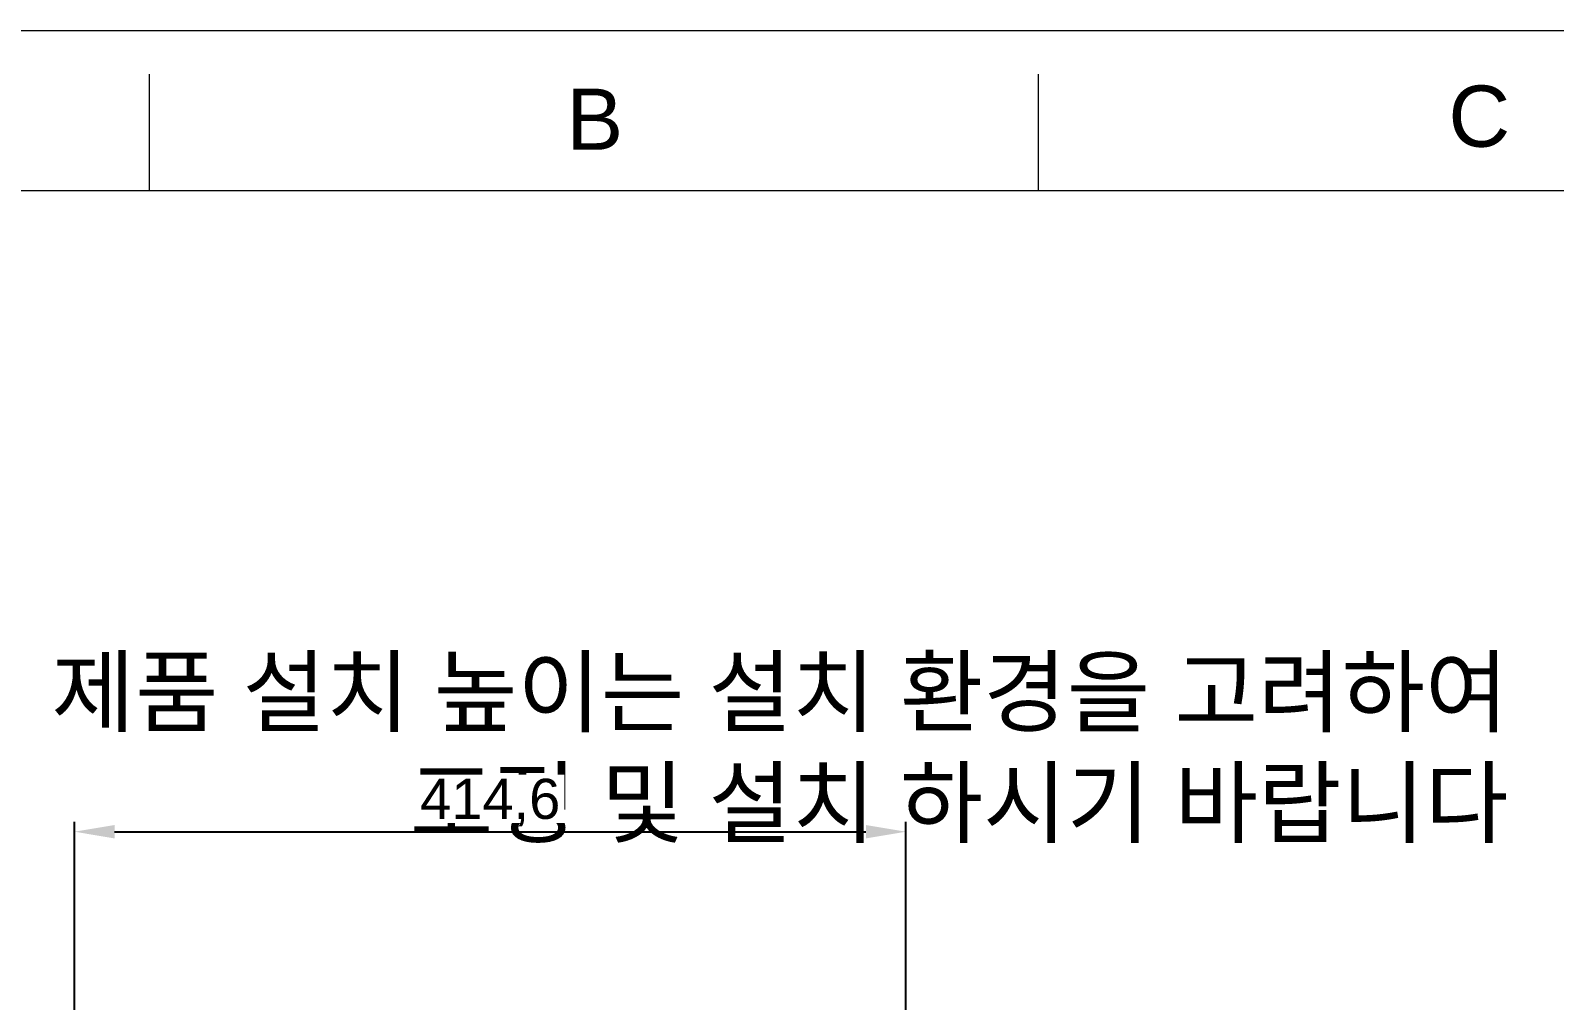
# Model space of a CAD drawing. Header units: millimetres. Extents: x 6110 to 6704, y -2661 to -1821.
# Drawn here: x 6225.8 to 6415.7, y -1941.7 to -1820.8 of the extents above; entities that cross this region are included whole.
import ezdxf

# ---------------------------------------------------------------- set-up
doc = ezdxf.new("R2010")
doc.units = ezdxf.units.MM
doc.header["$LTSCALE"] = 0.1
doc.layers.get('0').update_dxf_attribs({"lineweight": 15})
doc.layers.add('DIM', color=3, linetype='Continuous', lineweight=9)
doc.styles.get("Standard").update_dxf_attribs({"font": 'arial.ttf'})
doc.dimstyles.new('ISO-25', dxfattribs={"dimtxt": 2.5, "dimasz": 2.5, "dimexe": 1.25, "dimexo": 0.625, "dimtad": 1, "dimlfac": 5, "dimtxsty": 'Standard', "dimcen": 2.5, "dimadec": 0, "dimazin": 0, "dimtfac": 1, "dimtmove": 0, "dimatfit": 3, "dimfxl": 1, "dimarcsym": 0})

# ---------------------------------------------------------------- blocks, each defined once
blk = doc.blocks.new('*D88')
at = {"layer": 'Defpoints', "color": 0, "transparency": 16777216}
for p in [(6334.91, -1920.65), (6231.27, -1950.27), (6334.91, -1950.27)]:
    blk.add_point(p, dxfattribs=at)
at = {"layer": 'DIM', "color": 0, "lineweight": -2, "transparency": 16777216}
for p, q in [((6231.27, -1949.64), (6231.27, -1919.4)), ((6334.91, -1949.64), (6334.91, -1919.4)), ((6236.27, -1920.65), (6329.91, -1920.65))]:
    blk.add_line(p, q, dxfattribs=at)
at = {"layer": 'DIM', "color": 0, "transparency": 16777216}
for points in [[(6236.27, -1919.82), (6236.27, -1921.49), (6231.27, -1920.65)], [(6329.91, -1919.82), (6329.91, -1921.49), (6334.91, -1920.65)]]:
    blk.add_solid(points, dxfattribs=at)
at = {"layer": 'DIM', "color": 0, "transparency": 16777216, "insert": (6283.09, -1917.02), "char_height": 5, "attachment_point": 5, "bg_fill": 3, "box_fill_scale": 1.1, "bg_fill_color": 256, "bg_fill_true_color": 13158600, "bg_fill_transparency": 0}
blk.add_mtext('414,6', dxfattribs=at)

msp = doc.modelspace()

# ---------------------------------------------------------------- linework, layer by layer
at = {"color": 7, "linetype": 'Continuous'}
for p, q in [((6109.844, -1820.794), (6703.844, -1820.794)), ((6240.644, -1840.794), (6240.644, -1826.258)), ((6351.444, -1840.794), (6351.444, -1826.258)), ((6683.844, -1840.794), (6129.844, -1840.794))]:
    msp.add_line(p, q, dxfattribs=at)

# ---------------------------------------------------------------- texts
at = {"char_height": 7.624, "attachment_point": 5}
for s, insert in [('B', (6296.113, -1831.854)), ('C', (6406.366, -1831.527))]:
    msp.add_mtext_dynamic_manual_height_columns(s, width=10, gutter_width=12.5, heights=[0], dxfattribs=dict(at, insert=insert))
at = {"layer": 'DIM', "insert": (6410.009, -1922.072), "char_height": 8.29406, "attachment_point": 9}
msp.add_mtext('{\\fGulim|b0|i0|c129|p50;제품 설치 높이는 설치 환경을 고려하여 \\P조정 및 설치 하시기 바랍니다}', dxfattribs=at)

# ---------------------------------------------------------------- next in the draw order: dimensions: what is measured, and where the dimension line sits
at = {"layer": 'DIM'}
dim = msp.add_linear_dim(base=(6334.915, -1920.655), p1=(6231.272, -1950.268), p2=(6334.915, -1950.268), dimstyle='ISO-25', override={"dimtxt": 5, "dimasz": 5, "dimdec": 1, "dimlfac": 4, "dimadec": 1, "dimtdec": 1, "dimfxl": 1.25, "dimtfill": 1}, dxfattribs=at)
dim.commit()
dim.dimension.update_dxf_attribs({"geometry": '*D88', "text_midpoint": (6283.093, -1917.025)})

doc.saveas('drawing.dxf')
